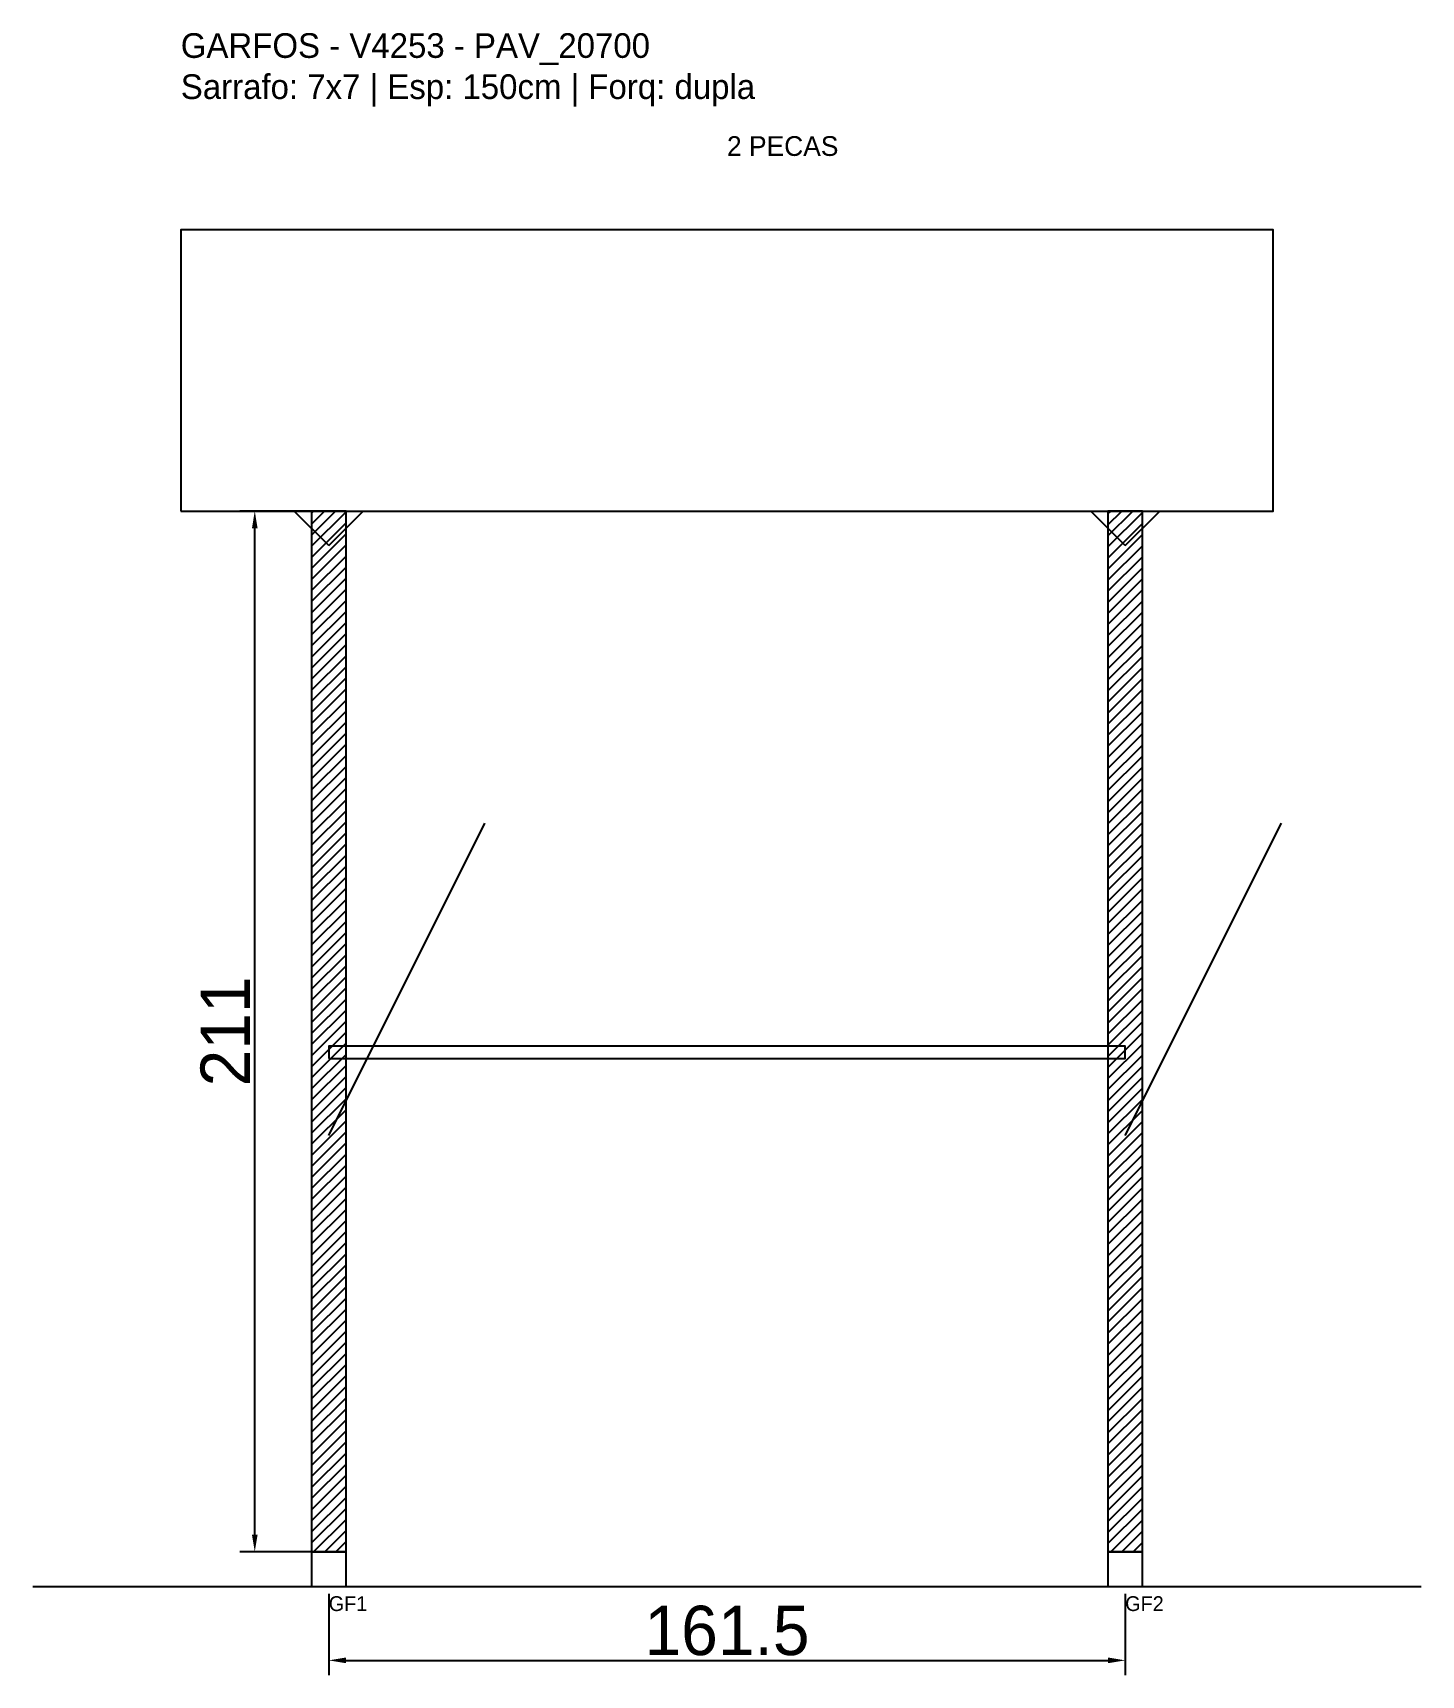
# Model space of a CAD drawing. Header units: metres. Extents: x -30 to 252, y -25 to 308.
import ezdxf

# ---------------------------------------------------------------- set-up
doc = ezdxf.new("R2010")
doc.units = ezdxf.units.M
for name, color, linetype in [('BARRA_ANCORAGEM', 1, 'Continuous'), ('COTA', 241, 'Continuous'), ('GARFOS OK', 3, 'Continuous'), ('NOME DA VIGA', 6, 'Continuous'), ('SARR_7x7', 40, 'Continuous'), ('TIRAS REESCORAMENTO', 252, 'Continuous'), ('VIGAS', 3, 'Continuous')]:
    doc.layers.add(name, color=color, linetype=linetype)
doc.dimstyles.new('EZ DXF', dxfattribs={"dimtxt": 10, "dimasz": 3.5, "dimexe": 3, "dimexo": 1.5, "dimgap": 1, "dimtad": 1, "dimdec": 1, "dimdsep": 46, "dimcen": 2.5, "dimazin": 3, "dimtfac": 1, "dimtmove": 0, "dimatfit": 3})

msp = doc.modelspace()

# ---------------------------------------------------------------- hatches: boundary and pattern name
at = {"layer": 'COTA'}
h = msp.add_hatch(dxfattribs=at)
h.set_pattern_fill('ANSI31', scale=0.5)
h.paths.add_polyline_path([(26.5, 0), (33.5, 0), (33.5, 211), (26.5, 211)])
h = msp.add_hatch(dxfattribs=at)
h.set_pattern_fill('ANSI31', scale=0.5)
h.paths.add_polyline_path([(188, 0), (195, 0), (195, 211), (188, 211)])

# ---------------------------------------------------------------- linework, layer by layer
at = {"layer": 'BARRA_ANCORAGEM'}
for p, q in [((30, 84.4), (61.65, 147.7)), ((191.5, 84.4), (223.15, 147.7))]:
    msp.add_line(p, q, dxfattribs=at)
at = {"layer": 'GARFOS OK'}
for p, q in [((30, 204), (23, 211)), ((23, 211), (37, 211)), ((30, 204), (37, 211)), ((191.5, 204), (184.5, 211)), ((184.5, 211), (198.5, 211)), ((191.5, 204), (198.5, 211))]:
    msp.add_line(p, q, dxfattribs=at)
at = {"layer": 'GARFOS OK', "linetype": 'CONTINUOUS'}
msp.add_line((-30, -7), (251.5, -7), dxfattribs=at)
at = {"layer": 'GARFOS OK'}
for points in [[(26.5, 0), (33.5, 0), (33.5, 211), (26.5, 211), (26.5, 0)], [(188, 0), (195, 0), (195, 211), (188, 211), (188, 0)]]:
    msp.add_lwpolyline(points, dxfattribs=at)
at = {"layer": 'SARR_7x7'}
for points in [[(26.5, -7), (33.5, -7), (33.5, 0), (26.5, 0), (26.5, -7)], [(188, -7), (195, -7), (195, 0), (188, 0), (188, -7)]]:
    msp.add_lwpolyline(points, dxfattribs=at)
at = {"layer": 'TIRAS REESCORAMENTO'}
msp.add_lwpolyline([(30, 100), (191.5, 100), (191.5, 102.5), (30, 102.5), (30, 100)], dxfattribs=at)
at = {"layer": 'VIGAS'}
msp.add_lwpolyline([(0, 211), (221.5, 211), (221.5, 268), (0, 268), (0, 211)], dxfattribs=at)

# ---------------------------------------------------------------- texts
at = {"layer": 'NOME DA VIGA'}
for s, height, p in [('2 PECAS', 4, (110.75, 283)), ('GF1', 3, (30, -12)), ('GF2', 3, (191.5, -12))]:
    msp.add_text(s, height=height, dxfattribs=at).set_placement(p)
at = {"layer": 'NOME DA VIGA', "insert": (0, 293), "char_height": 5, "attachment_point": 7}
msp.add_mtext('GARFOS - V4253 - PAV_20700\\PSarrafo: 7x7 | Esp: 150cm | Forq: dupla', dxfattribs=at)

# ---------------------------------------------------------------- dimensions: what is measured, and where the dimension line sits
at = {"layer": 'COTA'}
msp.add_linear_dim(base=(15, 0), p1=(30, 0), p2=(30, 211), angle=90, dimstyle='EZ DXF', dxfattribs=at).render()
msp.add_linear_dim(base=(30, -22), p1=(30, -7), p2=(191.5, -7), dimstyle='EZ DXF', dxfattribs=at).render()

doc.saveas('drawing.dxf')
